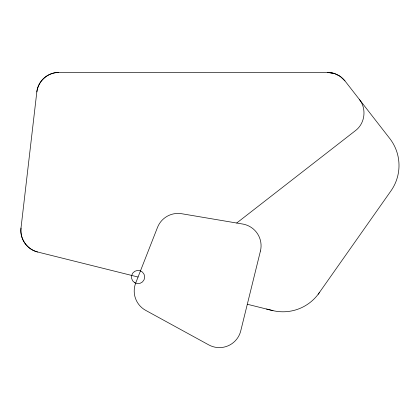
<?xml version="1.0" encoding="UTF-8"?>
<svg xmlns="http://www.w3.org/2000/svg" width="420" height="420" viewBox="0 0 420 420"><rect width="100%" height="100%" fill="white"/><g stroke="black" fill="none" stroke-linecap="round" stroke-linejoin="round"><path stroke-width="0.63" d="M138.059 277.027L37.553 251.979C27.095 249.344 19.745 238.812 21 228.06L36.829 91.927C38.105 81.128 47.78 72.429 58.7 72.445L327.705 72.403L334.231 73.437L340.158 76.356L344.951 80.903L390.101 138.941A44.053 44.053 0 0 1 390.978 190.853L318.203 294.221M236.707 223.02L355.63 130.494C365.027 123.328 366.755 108.811 359.489 99.587M327.563 72.403L334.231 73.437M266.553 309.052L272.963 310.643M247.317 304.253L272.339 310.49A44.079 44.079 0 0 0 319.368 292.598M36.829 91.927A22.024 22.024 0 0 1 58.7 72.445M37.553 251.979A22.024 22.024 0 0 1 21 228.06M327.705 72.403A22.024 22.024 0 0 1 344.951 80.903M260.437 251.029L240.602 331.448A22.024 22.024 0 0 1 208.792 344.909L145.651 310.343A22.024 22.024 0 0 1 135.723 282.986L157.505 227.409A22.024 22.024 0 0 1 181.681 213.728L243.217 224.128A22.024 22.024 0 0 1 260.437 251.029M134.752 282.749A6.61 6.61 0 0 0 144.664 277.027A6.61 6.61 0 0 0 134.752 271.304A6.61 6.61 0 0 0 134.752 282.749"/></g></svg>
